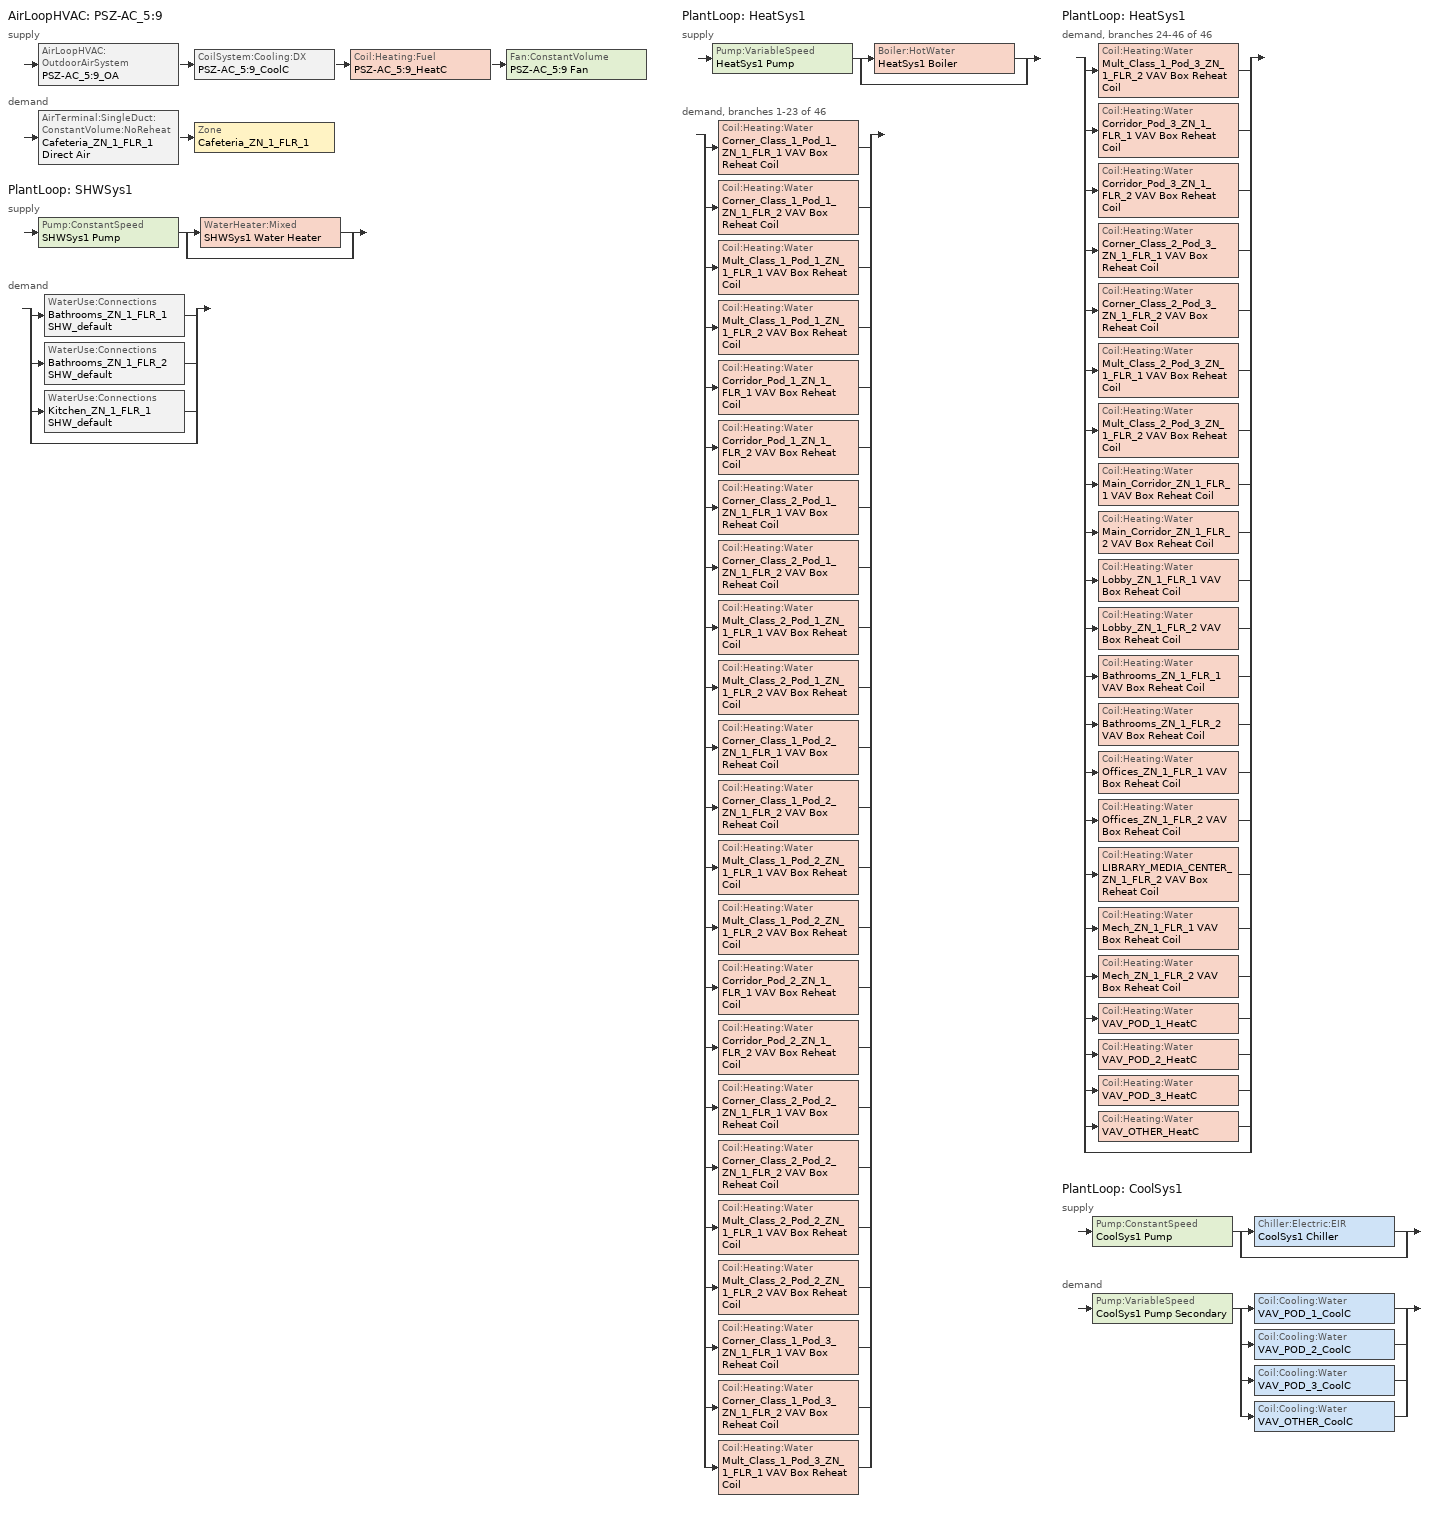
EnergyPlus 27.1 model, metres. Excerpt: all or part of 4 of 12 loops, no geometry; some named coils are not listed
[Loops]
AirLoopHVAC 'PSZ-AC_5:9'
 supply: AirLoopHVAC:OutdoorAirSystem 'PSZ-AC_5:9_OA' > CoilSystem:Cooling:DX 'PSZ-AC_5:9_CoolC' > Coil:Heating:Fuel 'PSZ-AC_5:9_HeatC' > Fan:ConstantVolume 'PSZ-AC_5:9 Fan'
 demand: AirTerminal:SingleDuct:ConstantVolume:NoReheat 'Cafeteria_ZN_1_FLR_1 Direct Air' > Zone 'Cafeteria_ZN_1_FLR_1'
PlantLoop 'SHWSys1'
 supply: Pump:ConstantSpeed 'SHWSys1 Pump' > split
  | WaterHeater:Mixed 'SHWSys1 Water Heater'
  | bypass
 demand: split
  | WaterUse:Connections 'Bathrooms_ZN_1_FLR_1 SHW_default'
  | WaterUse:Connections 'Bathrooms_ZN_1_FLR_2 SHW_default'
  | WaterUse:Connections 'Kitchen_ZN_1_FLR_1 SHW_default'
  | bypass
PlantLoop 'HeatSys1'
 supply: Pump:VariableSpeed 'HeatSys1 Pump' > split
  | Boiler:HotWater 'HeatSys1 Boiler'
  | bypass
 demand, branches 1-23 of 46: split
  | Coil:Heating:Water 'Corner_Class_1_Pod_1_ZN_1_FLR_1 VAV Box Reheat Coil'
  | Coil:Heating:Water 'Corner_Class_1_Pod_1_ZN_1_FLR_2 VAV Box Reheat Coil'
  | Coil:Heating:Water 'Mult_Class_1_Pod_1_ZN_1_FLR_1 VAV Box Reheat Coil'
  | Coil:Heating:Water 'Mult_Class_1_Pod_1_ZN_1_FLR_2 VAV Box Reheat Coil'
  | Coil:Heating:Water 'Corridor_Pod_1_ZN_1_FLR_1 VAV Box Reheat Coil'
  | Coil:Heating:Water 'Corridor_Pod_1_ZN_1_FLR_2 VAV Box Reheat Coil'
  | Coil:Heating:Water 'Corner_Class_2_Pod_1_ZN_1_FLR_1 VAV Box Reheat Coil'
  | Coil:Heating:Water 'Corner_Class_2_Pod_1_ZN_1_FLR_2 VAV Box Reheat Coil'
  | Coil:Heating:Water 'Mult_Class_2_Pod_1_ZN_1_FLR_1 VAV Box Reheat Coil'
  | Coil:Heating:Water 'Mult_Class_2_Pod_1_ZN_1_FLR_2 VAV Box Reheat Coil'
  | Coil:Heating:Water 'Corner_Class_1_Pod_2_ZN_1_FLR_1 VAV Box Reheat Coil'
  | Coil:Heating:Water 'Corner_Class_1_Pod_2_ZN_1_FLR_2 VAV Box Reheat Coil'
  | Coil:Heating:Water 'Mult_Class_1_Pod_2_ZN_1_FLR_1 VAV Box Reheat Coil'
  | Coil:Heating:Water 'Mult_Class_1_Pod_2_ZN_1_FLR_2 VAV Box Reheat Coil'
  | Coil:Heating:Water 'Corridor_Pod_2_ZN_1_FLR_1 VAV Box Reheat Coil'
  | Coil:Heating:Water 'Corridor_Pod_2_ZN_1_FLR_2 VAV Box Reheat Coil'
  | Coil:Heating:Water 'Corner_Class_2_Pod_2_ZN_1_FLR_1 VAV Box Reheat Coil'
  | Coil:Heating:Water 'Corner_Class_2_Pod_2_ZN_1_FLR_2 VAV Box Reheat Coil'
  | Coil:Heating:Water 'Mult_Class_2_Pod_2_ZN_1_FLR_1 VAV Box Reheat Coil'
  | Coil:Heating:Water 'Mult_Class_2_Pod_2_ZN_1_FLR_2 VAV Box Reheat Coil'
  | Coil:Heating:Water 'Corner_Class_1_Pod_3_ZN_1_FLR_1 VAV Box Reheat Coil'
  | Coil:Heating:Water 'Corner_Class_1_Pod_3_ZN_1_FLR_2 VAV Box Reheat Coil'
  | Coil:Heating:Water 'Mult_Class_1_Pod_3_ZN_1_FLR_1 VAV Box Reheat Coil'
PlantLoop 'HeatSys1'
 demand, branches 24-46 of 46: split
  | Coil:Heating:Water 'Mult_Class_1_Pod_3_ZN_1_FLR_2 VAV Box Reheat Coil'
  | Coil:Heating:Water 'Corridor_Pod_3_ZN_1_FLR_1 VAV Box Reheat Coil'
  | Coil:Heating:Water 'Corridor_Pod_3_ZN_1_FLR_2 VAV Box Reheat Coil'
  | Coil:Heating:Water 'Corner_Class_2_Pod_3_ZN_1_FLR_1 VAV Box Reheat Coil'
  | Coil:Heating:Water 'Corner_Class_2_Pod_3_ZN_1_FLR_2 VAV Box Reheat Coil'
  | Coil:Heating:Water 'Mult_Class_2_Pod_3_ZN_1_FLR_1 VAV Box Reheat Coil'
  | Coil:Heating:Water 'Mult_Class_2_Pod_3_ZN_1_FLR_2 VAV Box Reheat Coil'
  | Coil:Heating:Water 'Main_Corridor_ZN_1_FLR_1 VAV Box Reheat Coil'
  | Coil:Heating:Water 'Main_Corridor_ZN_1_FLR_2 VAV Box Reheat Coil'
  | Coil:Heating:Water 'Lobby_ZN_1_FLR_1 VAV Box Reheat Coil'
  | Coil:Heating:Water 'Lobby_ZN_1_FLR_2 VAV Box Reheat Coil'
  | Coil:Heating:Water 'Bathrooms_ZN_1_FLR_1 VAV Box Reheat Coil'
  | Coil:Heating:Water 'Bathrooms_ZN_1_FLR_2 VAV Box Reheat Coil'
  | Coil:Heating:Water 'Offices_ZN_1_FLR_1 VAV Box Reheat Coil'
  | Coil:Heating:Water 'Offices_ZN_1_FLR_2 VAV Box Reheat Coil'
  | Coil:Heating:Water 'LIBRARY_MEDIA_CENTER_ZN_1_FLR_2 VAV Box Reheat Coil'
  | Coil:Heating:Water 'Mech_ZN_1_FLR_1 VAV Box Reheat Coil'
  | Coil:Heating:Water 'Mech_ZN_1_FLR_2 VAV Box Reheat Coil'
  | Coil:Heating:Water 'VAV_POD_1_HeatC'
  | Coil:Heating:Water 'VAV_POD_2_HeatC'
  | Coil:Heating:Water 'VAV_POD_3_HeatC'
  | Coil:Heating:Water 'VAV_OTHER_HeatC'
  | bypass
PlantLoop 'CoolSys1'
 supply: Pump:ConstantSpeed 'CoolSys1 Pump' > split
  | Chiller:Electric:EIR 'CoolSys1 Chiller'
  | bypass
 demand: Pump:VariableSpeed 'CoolSys1 Pump Secondary' > split
  | Coil:Cooling:Water 'VAV_POD_1_CoolC'
  | Coil:Cooling:Water 'VAV_POD_2_CoolC'
  | Coil:Cooling:Water 'VAV_POD_3_CoolC'
  | Coil:Cooling:Water 'VAV_OTHER_CoolC'
[Sizing:Zone]
Cafeteria_ZN_1_FLR_1: Zone Cooling Design Supply Air Temperature Input Method=SupplyAirTemperature; Zone Cooling Design Supply Air Temperature {C}=12.8; Zone Heating Design Supply Air Temperature Input Method=SupplyAirTemperature; Zone Heating Design Supply Air Temperature {C}=40; Zone Cooling Design Supply Air Humidity Ratio {kgWater/kgDryAir}=0.007; Zone Heating Design Supply Air Humidity Ratio {kgWater/kgDryAir}=0.008; Design Specification Outdoor Air Object=SZ DSOA Cafeteria_ZN_1_FLR_1; Zone Heating Sizing Factor=0; Zone Cooling Sizing Factor=0; Cooling Design Air Flow Method=DesignDay; Cooling Design Air Flow Rate {m3/s}=0; Cooling Minimum Air Flow {m3/s}=0; Cooling Minimum Air Flow Fraction=0; Heating Design Air Flow Method=DesignDay; Heating Design Air Flow Rate {m3/s}=0; Account for Dedicated Outdoor Air System=No; Dedicated Outdoor Air System Control Strategy=NeutralSupplyAir; Dedicated Outdoor Air Low Setpoint Temperature for Design {C}=Autosize; Dedicated Outdoor Air High Setpoint Temperature for Design {C}=Autosize
[DesignSpecification:OutdoorAir]
Name | Outdoor Air Method | Outdoor Air Flow per Zone Floor Area {m3/s-m2} | Outdoor Air Flow per Person {m3/s-person}
SZ DSOA Cafeteria_ZN_1_FLR_1 | Flow/Area | 0.0047241
CM DSOA Cafeteria_ZN_1_FLR_1 | Sum | 0.000914343 | 0.0035394
[Sizing:System]
PSZ-AC_5:9: Type of Load to Size On=Sensible; Design Outdoor Air Flow Rate {m3/s}=Autosize; Central Heating Maximum System Air Flow Ratio=1; Preheat Design Temperature {C}=7; Preheat Design Humidity Ratio {kgWater/kgDryAir}=0.008; Precool Design Temperature {C}=12.8; Precool Design Humidity Ratio {kgWater/kgDryAir}=0.008; Central Cooling Design Supply Air Temperature {C}=12.8; Central Heating Design Supply Air Temperature {C}=40; Type of Zone Sum to Use=Coincident; 100% Outdoor Air in Cooling=No; 100% Outdoor Air in Heating=No; Central Cooling Design Supply Air Humidity Ratio {kgWater/kgDryAir}=0.007; Central Heating Design Supply Air Humidity Ratio {kgWater/kgDryAir}=0.008; Cooling Supply Air Flow Rate Method=DesignDay; Cooling Supply Air Flow Rate {m3/s}=0; Heating Supply Air Flow Rate Method=DesignDay; Heating Supply Air Flow Rate {m3/s}=0; System Outdoor Air Method=ZoneSum; Zone Maximum Outdoor Air Fraction=1; Cooling Design Capacity Method=CoolingDesignCapacity; Cooling Design Capacity {W}=Autosize; Heating Design Capacity Method=HeatingDesignCapacity; Heating Design Capacity {W}=Autosize; Central Cooling Capacity Control Method=OnOff
[Sizing:Plant]
Name | Loop Type | Design Loop Exit Temperature {C} | Loop Design Temperature Difference {deltaC}
SHWSys1 | Heating | 48.9 | 5
HeatSys1 | Heating | 82 | 11
CoolSys1 | Cooling | 6.67 | 8.33
[ZoneControl:Thermostat]
Cafeteria_ZN_1_FLR_1 Thermostat: Zone or ZoneList=Cafeteria_ZN_1_FLR_1; Control Type Schedule=Dual Zone Control Type Sched; Control 1=Cafeteria_ZN_1_FLR_1 DualSPSched
[ThermostatSetpoint:DualSetpoint]
Cafeteria_ZN_1_FLR_1 DualSPSched: Heating Setpoint Temperature Schedule=HTGSETP_SCH_YES_OPTIMUM; Cooling Setpoint Temperature Schedule=CLGSETP_SCH_YES_OPTIMUM
[AirTerminal:SingleDuct:ConstantVolume:NoReheat]
Cafeteria_ZN_1_FLR_1 Direct Air: Availability Schedule=ALWAYS_ON; Maximum Air Flow Rate {m3/s}=Autosize
[Zone equipment]
Cafeteria_ZN_1_FLR_1: Cafeteria_ZN_1_FLR_1 Direct Air
[Fan:ConstantVolume]
PSZ-AC_5:9 Fan: Availability Schedule=HVACOperationSchd; Fan Total Efficiency=0.58175; Pressure Rise {Pa}=622.5; Maximum Flow Rate {m3/s}=Autosize; Motor Efficiency=0.895; Motor In Airstream Fraction=1
[Coil:Cooling:DX:TwoSpeed]
PSZ-AC_5:9_CoolC DXCoil: Availability Schedule=ALWAYS_ON; High Speed Gross Rated Total Cooling Capacity {W}=49830.54; High Speed Rated Sensible Heat Ratio=0.79103; High Speed Gross Rated Cooling COP {W/W}=3.73224; High Speed Rated Air Flow Rate {m3/s}=2.94784; Total Cooling Capacity Function of Temperature Curve=PSZ-AC_5:9_CoolCLennoxStandard10Ton_TGA120S2B_CapFT; Total Cooling Capacity Function of Flow Fraction Curve=PSZ-AC_5:9_CoolCLennoxStandard10Ton_TGA120S2B_CapFF; Energy Input Ratio Function of Temperature Curve=PSZ-AC_5:9_CoolCLennoxStandard10Ton_TGA120S2B_EIRFT; Energy Input Ratio Function of Flow Fraction Curve=PSZ-AC_5:9_CoolCLennoxStandard10Ton_TGA120S2B_EIRFFF; Part Load Fraction Correlation Curve=PSZ-AC_5:9_CoolCLennoxStandard10Ton_TGA120S2B_PLR; Low Speed Gross Rated Total Cooling Capacity {W}=24915.27; Low Speed Gross Rated Sensible Heat Ratio=0.79103; Low Speed Gross Rated Cooling COP {W/W}=3.73224; Low Speed Rated Air Flow Rate {m3/s}=1.96523; Low Speed Total Cooling Capacity Function of Temperature Curve=PSZ-AC_5:9_CoolCLennoxStandard10Ton_TGA120S2B_CapFT; Low Speed Energy Input Ratio Function of Temperature Curve=PSZ-AC_5:9_CoolCLennoxStandard10Ton_TGA120S2B_EIRFT
[Coil:Heating:Water] Availability Schedule=ALWAYS_ON; U-Factor Times Area Value {W/K}=Autosize; Maximum Water Flow Rate {m3/s}=Autosize; Performance Input Method=UFactorTimesAreaAndDesignWaterFlowRate; Rated Capacity {W}=Autosize; Rated Inlet Water Temperature {C}=82.2; Rated Inlet Air Temperature {C}=12.8; Rated Outlet Water Temperature {C}=71.1; Rated Outlet Air Temperature {C}=40
Corner_Class_1_Pod_1_ZN_1_FLR_1 VAV Box Reheat Coil; Corner_Class_1_Pod_1_ZN_1_FLR_2 VAV Box Reheat Coil; Mult_Class_1_Pod_1_ZN_1_FLR_1 VAV Box Reheat Coil; Mult_Class_1_Pod_1_ZN_1_FLR_2 VAV Box Reheat Coil; Corridor_Pod_1_ZN_1_FLR_1 VAV Box Reheat Coil; Corridor_Pod_1_ZN_1_FLR_2 VAV Box Reheat Coil; Corner_Class_2_Pod_1_ZN_1_FLR_1 VAV Box Reheat Coil; Corner_Class_2_Pod_1_ZN_1_FLR_2 VAV Box Reheat Coil; Mult_Class_2_Pod_1_ZN_1_FLR_1 VAV Box Reheat Coil; Mult_Class_2_Pod_1_ZN_1_FLR_2 VAV Box Reheat Coil; Corner_Class_1_Pod_2_ZN_1_FLR_1 VAV Box Reheat Coil; Corner_Class_1_Pod_2_ZN_1_FLR_2 VAV Box Reheat Coil; Mult_Class_1_Pod_2_ZN_1_FLR_1 VAV Box Reheat Coil; Mult_Class_1_Pod_2_ZN_1_FLR_2 VAV Box Reheat Coil; Corridor_Pod_2_ZN_1_FLR_1 VAV Box Reheat Coil; Corridor_Pod_2_ZN_1_FLR_2 VAV Box Reheat Coil; Corner_Class_2_Pod_2_ZN_1_FLR_1 VAV Box Reheat Coil; Corner_Class_2_Pod_2_ZN_1_FLR_2 VAV Box Reheat Coil; Mult_Class_2_Pod_2_ZN_1_FLR_1 VAV Box Reheat Coil; Mult_Class_2_Pod_2_ZN_1_FLR_2 VAV Box Reheat Coil; Corner_Class_1_Pod_3_ZN_1_FLR_1 VAV Box Reheat Coil; Corner_Class_1_Pod_3_ZN_1_FLR_2 VAV Box Reheat Coil; Mult_Class_1_Pod_3_ZN_1_FLR_1 VAV Box Reheat Coil; Mult_Class_1_Pod_3_ZN_1_FLR_2 VAV Box Reheat Coil; Corridor_Pod_3_ZN_1_FLR_1 VAV Box Reheat Coil; Corridor_Pod_3_ZN_1_FLR_2 VAV Box Reheat Coil; Corner_Class_2_Pod_3_ZN_1_FLR_1 VAV Box Reheat Coil; Corner_Class_2_Pod_3_ZN_1_FLR_2 VAV Box Reheat Coil; Mult_Class_2_Pod_3_ZN_1_FLR_1 VAV Box Reheat Coil; Mult_Class_2_Pod_3_ZN_1_FLR_2 VAV Box Reheat Coil; Main_Corridor_ZN_1_FLR_1 VAV Box Reheat Coil; Main_Corridor_ZN_1_FLR_2 VAV Box Reheat Coil; Lobby_ZN_1_FLR_1 VAV Box Reheat Coil; Lobby_ZN_1_FLR_2 VAV Box Reheat Coil; Bathrooms_ZN_1_FLR_1 VAV Box Reheat Coil; Bathrooms_ZN_1_FLR_2 VAV Box Reheat Coil; Offices_ZN_1_FLR_1 VAV Box Reheat Coil; Offices_ZN_1_FLR_2 VAV Box Reheat Coil; LIBRARY_MEDIA_CENTER_ZN_1_FLR_2 VAV Box Reheat Coil; Mech_ZN_1_FLR_1 VAV Box Reheat Coil; Mech_ZN_1_FLR_2 VAV Box Reheat Coil
[Coil:Heating:Fuel]
PSZ-AC_5:9_HeatC: Availability Schedule=ALWAYS_ON; Fuel Type=NaturalGas; Burner Efficiency=0.8; Nominal Capacity {W}=Autosize
[CoilSystem:Cooling:DX]
PSZ-AC_5:9_CoolC: Availability Schedule=ALWAYS_ON; Cooling Coil=PSZ-AC_5:9_CoolC DXCoil
[Controller:OutdoorAir]
PSZ-AC_5:9_OA_Controller: Minimum Outdoor Air Flow Rate {m3/s}=0; Maximum Outdoor Air Flow Rate {m3/s}=Autosize; Economizer Control Type=DifferentialDryBulb; Economizer Control Action Type=ModulateFlow; Lockout Type=NoLockout; Minimum Limit Type=FixedMinimum; Minimum Outdoor Air Schedule=MinOA_MotorizedDamper_Sched; Maximum Fraction of Outdoor Air Schedule=PSZ5_9_Timestep_Econ_Eff_SCH; Mechanical Ventilation Controller=Cafeteria Vent Control
[Controller:MechanicalVentilation]
Cafeteria Vent Control: Availability Schedule=MinOA_MotorizedDamper_Sched; Demand Controlled Ventilation=Yes; System Outdoor Air Method=ZoneSum; Zone or ZoneList 1=Cafeteria_ZN_1_FLR_1; Design Specification Outdoor Air Object Name 1=CM DSOA Cafeteria_ZN_1_FLR_1; Design Specification Zone Air Distribution Object Name 1=CM DSZAD Cafeteria_ZN_1_FLR_1
[DesignSpecification:ZoneAirDistribution]
CM DSZAD Cafeteria_ZN_1_FLR_1: Zone Air Distribution Effectiveness in Cooling Mode=1; Zone Air Distribution Effectiveness in Heating Mode=1
[AirLoopHVAC]
PSZ-AC_5:9: Design Supply Air Flow Rate {m3/s}=Autosize
[Pump:ConstantSpeed] Design Flow Rate {m3/s}=Autosize; Design Power Consumption {W}=Autosize; Fraction of Motor Inefficiencies to Fluid Stream=0; Pump Control Type=Intermittent
Name | Design Pump Head {Pa} | Motor Efficiency
SHWSys1 Pump | 34026 | 0.3
CoolSys1 Pump | 44761.3 | 0.9
[Pump:VariableSpeed] Design Maximum Flow Rate {m3/s}=Autosize; Design Power Consumption {W}=Autosize; Motor Efficiency=0.9; Fraction of Motor Inefficiencies to Fluid Stream=0; Coefficient 1 of the Part Load Performance Curve=0; Coefficient 2 of the Part Load Performance Curve=0.0205; Coefficient 3 of the Part Load Performance Curve=0.4101; Coefficient 4 of the Part Load Performance Curve=0.5753; Design Minimum Flow Rate {m3/s}=0; Pump Control Type=Intermittent
Name | Design Pump Head {Pa}
HeatSys1 Pump | 179352
CoolSys1 Pump Secondary | 134284
[Boiler:HotWater]
HeatSys1 Boiler: Fuel Type=NaturalGas; Nominal Capacity {W}=1.01234e+06; Nominal Thermal Efficiency=0.8125; Efficiency Curve Temperature Evaluation Variable=LeavingBoiler; Normalized Boiler Efficiency Curve=HeatSys1 Boiler Efficiency Curve; Design Water Flow Rate {m3/s}=Autosize; Minimum Part Load Ratio=0; Maximum Part Load Ratio=1.2; Optimum Part Load Ratio=1; Water Outlet Upper Temperature Limit {C}=95; Boiler Flow Mode=LeavingSetpointModulated; On Cycle Parasitic Electric Load {W}=0; Sizing Factor=1
[SetpointManager:Scheduled] Control Variable=Temperature
Name | Schedule | Setpoint Node or NodeList
HeatSys1 Boiler Setpoint Manager | HW-Loop-Temp-Schedule | HeatSys1 Supply Equipment Outlet Node
CoolSys1 Loop Plant Demand Inlet Setpoint Manager | CW-Loop-Temp-Schedule | CoolSys1 Demand Inlet Node
SHWSys1 Loop Setpoint Manager | SHWSys1-Loop-Temp-Schedule | SHWSys1 Supply Outlet Node
HeatSys1 Loop Setpoint Manager | HW-Loop-Temp-Schedule | HeatSys1 Supply Outlet Node
CoolSys1 Loop Setpoint Manager | CW-Loop-Temp-Schedule | CoolSys1 Supply Outlet Node
[Chiller:Electric:EIR]
CoolSys1 Chiller: Reference Capacity {W}=725913; Reference COP {W/W}=2.96; Reference Leaving Chilled Water Temperature {C}=6.67; Reference Entering Condenser Fluid Temperature {C}=35; Reference Chilled Water Flow Rate {m3/s}=Autosize; Reference Condenser Fluid Flow Rate {m3/s}=Autosize; Cooling Capacity Function of Temperature Curve=AC_2010_PA_CAPFT; Electric Input to Cooling Output Ratio Function of Temperature Curve=AC_2010_PA_EIRFT; Electric Input to Cooling Output Ratio Function of Part Load Ratio Curve=AC_GT150_2010_PA_EIRFPLR; Minimum Part Load Ratio=0.15; Maximum Part Load Ratio=1; Optimum Part Load Ratio=1; Minimum Unloading Ratio=0.25; Condenser Type=AirCooled; Leaving Chilled Water Lower Temperature Limit {C}=2; Chiller Flow Mode=ConstantFlow; Design Heat Recovery Water Flow Rate {m3/s}=0
[WaterHeater:Mixed]
SHWSys1 Water Heater: Tank Volume {m3}=2.271247; Setpoint Temperature Schedule=SHWSys1 Water Heater Setpoint Temperature Schedule Name; Deadband Temperature Difference {deltaC}=2; Maximum Temperature Limit {C}=82.2222; Heater Control Type=Cycle; Heater Maximum Capacity {W}=175842.6; Heater Fuel Type=NaturalGas; Heater Thermal Efficiency=0.802765; Off Cycle Parasitic Fuel Consumption Rate {W}=1205.08; Off Cycle Parasitic Fuel Type=NaturalGas; Off Cycle Parasitic Heat Fraction to Tank=0.8; On Cycle Parasitic Fuel Consumption Rate {W}=1205.08; On Cycle Parasitic Fuel Type=NaturalGas; Ambient Temperature Indicator=Zone; Ambient Temperature Zone=MECH_ZN_1_FLR_1; Off Cycle Loss Coefficient to Ambient Temperature {W/K}=15.601; On Cycle Loss Coefficient to Ambient Temperature {W/K}=15.601; Use Side Effectiveness=1; Source Side Effectiveness=1; Use Side Design Flow Rate {m3/s}=Autosize; Source Side Design Flow Rate {m3/s}=Autosize; Indirect Water Heating Recovery Time {hr}=1.5
[PlantLoop] Fluid Type=Water; Maximum Loop Flow Rate {m3/s}=Autosize; Minimum Loop Flow Rate {m3/s}=0; Plant Loop Volume {m3}=Autocalculate
Name | Plant Equipment Operation Scheme | Maximum Loop Temperature {C} | Minimum Loop Temperature {C} | Load Distribution Scheme | Common Pipe Simulation
SHWSys1 | SHWSys1 Loop Operation Scheme List | 60 | 10 | Optimal
HeatSys1 | HeatSys1 Loop Operation Scheme List | 100 | 10 | Optimal
CoolSys1 | CoolSys1 Loop Operation Scheme List | 98 | 1 | SequentialLoad | TwoWayCommonPipe
[PlantEquipmentList]
SHWSys1 Equipment List: SHWSys1 Water Heater
HeatSys1 Equipment List: HeatSys1 Boiler
CoolSys1 Equipment List: CoolSys1 Chiller
[PlantEquipmentOperation:CoolingLoad]
CoolSys1 Operation Scheme: Load Range 1 Lower Limit {W}=0; Load Range 1 Upper Limit {W}=1e+14; Range 1 Equipment List=CoolSys1 Equipment List
[PlantEquipmentOperation:HeatingLoad] Load Range 1 Lower Limit {W}=0; Load Range 1 Upper Limit {W}=1e+15
Name | Range 1 Equipment List
SHWSys1 Operation Scheme | SHWSys1 Equipment List
HeatSys1 Operation Scheme | HeatSys1 Equipment List
[PlantEquipmentOperationSchemes] Control Scheme 1 Schedule=PlantOnSched
Name | Control Scheme 1
SHWSys1 Loop Operation Scheme List | SHWSys1 Operation Scheme
HeatSys1 Loop Operation Scheme List | HeatSys1 Operation Scheme
CoolSys1 Loop Operation Scheme List | CoolSys1 Operation Scheme
[SetpointManager:SingleZone:Reheat]
SupAirTemp MngrCafeteria_ZN_1_FLR_1: Control Variable=Temperature; Minimum Supply Air Temperature {C}=10; Maximum Supply Air Temperature {C}=50; Control Zone=Cafeteria_ZN_1_FLR_1; Setpoint Node or NodeList=PSZ-AC_5:9 Supply Equipment Outlet Node
[SetpointManager:MixedAir] Control Variable=Temperature
Name | Setpoint Node or NodeList
PSZ-AC_5:9_CoolC SAT Manager | PSZ-AC_5:9_CoolC-PSZ-AC_5:9_HeatCNode
PSZ-AC_5:9_HeatC MixedAir Manager | PSZ-AC_5:9_HeatC-PSZ-AC_5:9 FanNode
PSZ-AC_5:9_OAMixed Air Temp Manager | PSZ-AC_5:9_OA-PSZ-AC_5:9_CoolCNode
[WaterUse:Equipment] Flow Rate Fraction Schedule=BLDG_SWH_SCH
Name | Peak Flow Rate {m3/s} | Hot Water Supply Temperature Schedule | Zone | Sensible Fraction Schedule | Latent Fraction Schedule
Bathrooms_ZN_1_FLR_1 SHW_default | 7.39764e-05 | Bathrooms_ZN_1_FLR_1 SHW_default Hot Supply Temp Sched | Bathrooms_ZN_1_FLR_1 | Bathrooms_ZN_1_FLR_1 SHW_default Sensible fract sched | Bathrooms_ZN_1_FLR_1 SHW_default Latent fract sched
Bathrooms_ZN_1_FLR_2 SHW_default | 7.39764e-05 | Bathrooms_ZN_1_FLR_2 SHW_default Hot Supply Temp Sched | Bathrooms_ZN_1_FLR_2 | Bathrooms_ZN_1_FLR_2 SHW_default Sensible fract sched | Bathrooms_ZN_1_FLR_2 SHW_default Latent fract sched
Kitchen_ZN_1_FLR_1 SHW_default | 0.000333647 | Kitchen_ZN_1_FLR_1 SHW_default Hot Supply Temp Sched | Kitchen_ZN_1_FLR_1 | Kitchen_ZN_1_FLR_1 SHW_default Sensible fract sched | Kitchen_ZN_1_FLR_1 SHW_default Latent fract sched
[WaterUse:Connections]
Name | Water Use Equipment 1
Bathrooms_ZN_1_FLR_1 SHW_default | Bathrooms_ZN_1_FLR_1 SHW_default
Bathrooms_ZN_1_FLR_2 SHW_default | Bathrooms_ZN_1_FLR_2 SHW_default
Kitchen_ZN_1_FLR_1 SHW_default | Kitchen_ZN_1_FLR_1 SHW_default
[EnergyManagementSystem:Sensor]
Name | Output:Variable or Output:Meter Index Key | Output:Variable or Output:Meter
CAFETERIA_ZN_1_FLR_1_Temp | CAFETERIA_ZN_1_FLR_1 Air Node | System Node Temperature
PSZ5_9_OAFlowMass | PSZ-AC_5:9_OAInlet Node | System Node Mass Flow Rate
PSZ5_9_HeatingRTF | PSZ-AC_5:9_HeatC | Heating Coil Runtime Fraction
PSZ5_9_RTF | PSZ-AC_5:9_CoolC DXCoil | Cooling Coil Runtime Fraction
PSZ5_9_SpeedRatio | PSZ-AC_5:9_CoolC | Coil System Compressor Speed Ratio
PSZ5_9_Econo_Status | PSZ-AC_5:9 | Air System Outdoor Air Economizer Status
BoilerPLR | HeatSys1 Boiler | Boiler Part Load Ratio
Cafeteria_ZN_1_FLR_1_LSr | Cafeteria_ZN_1_FLR_1 | Zone Lights Electricity Rate
Cafeteria_ZN_1_FLR_1_OSr | Cafeteria_ZN_1_FLR_1 | People Occupant Count
[EnergyManagementSystem:Program]
PSZ5_9_Fan_Control: IF PSZ5_9_Number_of_Stages == 1; Return; ENDIF; IF PSZ5_9_HeatingRTF > 0; SET PSZ5_9_Heating = PSZ5_9_HeatingRTF; SET PSZ5_9_Ven = 1 - PSZ5_9_HeatingRTF; SET PSZ5_9_Eco = 0; SET PSZ5_9_Stage1 = 0; SET PSZ5_9_Stage2 = 0; ELSE; SET PSZ5_9_Heating = 0; SET PSZ5_9_EcoSpeed = PSZ5_9_VenSpeed; IF PSZ5_9_SpeedRatio == 0; IF PSZ5_9_RTF > 0; SET PSZ5_9_Stage1 = PSZ5_9_RTF; SET PSZ5_9_Stage2 = 0; SET PSZ5_9_Ven = 1-PSZ5_9_RTF; SET PSZ5_9_Eco = 0; IF PSZ5_9_OAFlowMass > (PSZ5_9_OADesignMass * PSZ5_9_OASch); SET PSZ5_9_Stage1Speed = 1.0; ENDIF; ELSE; SET PSZ5_9_Stage1 = 0; SET PSZ5_9_Stage2 = 0; IF PSZ5_9_OAFlowMass > (PSZ5_9_OADesignMass * PSZ5_9_OASch); SET PSZ5_9_Eco = 1.0; SET PSZ5_9_Ven = 0; SET PSZ5_9_Exp_DAT = PSZ5_9_DAT_Rqd - (1-PSZ5_9_VenSpeed) * CAFETERIA_ZN_1_FLR_1_Temp; SET PSZ5_9_Exp_DAT = PSZ5_9_Exp_DAT/PSZ5_9_VenSpeed; IF OAT_F > PSZ5_9_Exp_DAT; SET PSZ5_9_EcoSpeed = PSZ5_9_Stage2Speed; ENDIF; ELSE; SET PSZ5_9_Eco = 0; SET PSZ5_9_Ven = 1.0; ENDIF; ENDIF; ELSE; SET PSZ5_9_Stage1 = 1- PSZ5_9_SpeedRatio; SET PSZ5_9_Stage2 = PSZ5_9_SpeedRatio; SET PSZ5_9_Ven = 0; SET PSZ5_9_Eco = 0; IF PSZ5_9_OAFlowMass > (PSZ5_9_OADesignMass * PSZ5_9_OASch); SET PSZ5_9_Stage1Speed = 1.0; ENDIF; ENDIF; ENDIF; SET PSZ5_9_FPR = PSZ5_9_Ven * (PSZ5_9_VenSpeed ^ PSZ5_9_FanPwrExponent); SET PSZ5_9_FPR = PSZ5_9_FPR + PSZ5_9_Eco * (PSZ5_9_EcoSpeed ^ PSZ5_9_FanPwrExponent); SET PSZ5_9_FPR_1 = PSZ5_9_Stage1 * (PSZ5_9_Stage1Speed ^ PSZ5_9_FanPwrExponent); SET PSZ5_9_FPR = PSZ5_9_FPR + PSZ5_9_FPR_1; SET PSZ5_9_FPR_2 = PSZ5_9_Stage2 * (PSZ5_9_Stage2Speed ^ PSZ5_9_FanPwrExponent); SET PSZ5_9_FPR = PSZ5_9_FPR + PSZ5_9_FPR_2; SET PSZ5_9_FPR_3 = PSZ5_9_Heating * (PSZ5_9_HeatSpeed ^ PSZ5_9_FanPwrExponent); SET PSZ5_9_FanPwrRatio = PSZ5_9_FPR +  PSZ5_9_FPR_3; SET PSZ5_9_Fan_Pressure = PSZ5_9_Fan_DesignPressure * PSZ5_9_FanPwrRatio
SET_cCL1_Pod_1_ZN_1_FLR_1_Light_EMS_Program: SET cCL1_Pod_1_ZN_1_FLR_1_LSr_IP=0.093*cCL1_Pod_1_ZN_1_FLR_1_LSr/cCL1_Pod_1_ZN_1_FLR_1_Area; IF (cCL1_Pod_1_ZN_1_FLR_1_OSr <= 0) && (cCL1_Pod_1_ZN_1_FLR_1_LSr_IP >= 0.02); SET cCL1_Pod_1_ZN_1_FLR_1_LAr = 0.02*cCL1_Pod_1_ZN_1_FLR_1_Area/0.09290304; ELSE; SET cCL1_Pod_1_ZN_1_FLR_1_LAr = NULL; ENDIF
SET_mCl1_Pod_1_ZN_1_FLR_1_Light_EMS_Program: SET mCl1_Pod_1_ZN_1_FLR_1_LSr_IP=0.093*mCl1_Pod_1_ZN_1_FLR_1_LSr/mCl1_Pod_1_ZN_1_FLR_1_Area; IF (mCl1_Pod_1_ZN_1_FLR_1_OSr <= 0) && (mCl1_Pod_1_ZN_1_FLR_1_LSr_IP >= 0.02); SET mCl1_Pod_1_ZN_1_FLR_1_LAr = 0.02*mCl1_Pod_1_ZN_1_FLR_1_Area/0.09290304; ELSE; SET mCl1_Pod_1_ZN_1_FLR_1_LAr = NULL; ENDIF
SET_cPOD1_ZN_1_FLR_1_Light_EMS_Program: SET cPOD1_ZN_1_FLR_1_LSr_IP=0.093*cPOD1_ZN_1_FLR_1_LSr/cPOD1_ZN_1_FLR_1_Area; IF (cPOD1_ZN_1_FLR_1_OSr <= 0) && (cPOD1_ZN_1_FLR_1_LSr_IP >= 0.02); SET cPOD1_ZN_1_FLR_1_LAr = 0.02*cPOD1_ZN_1_FLR_1_Area/0.09290304; ELSE; SET cPOD1_ZN_1_FLR_1_LAr = NULL; ENDIF
SET_cCL2_Pod_1_ZN_1_FLR_1_Light_EMS_Program: SET cCL2_Pod_1_ZN_1_FLR_1_LSr_IP=0.093*cCL2_Pod_1_ZN_1_FLR_1_LSr/cCL2_Pod_1_ZN_1_FLR_1_Area; IF (cCL2_Pod_1_ZN_1_FLR_1_OSr <= 0) && (cCL2_Pod_1_ZN_1_FLR_1_LSr_IP >= 0.02); SET cCL2_Pod_1_ZN_1_FLR_1_LAr = 0.02*cCL2_Pod_1_ZN_1_FLR_1_Area/0.09290304; ELSE; SET cCL2_Pod_1_ZN_1_FLR_1_LAr = NULL; ENDIF
SET_mCl2_Pod_1_ZN_1_FLR_1_Light_EMS_Program: SET mCl2_Pod_1_ZN_1_FLR_1_LSr_IP=0.093*mCl2_Pod_1_ZN_1_FLR_1_LSr/mCl2_Pod_1_ZN_1_FLR_1_Area; IF (mCl2_Pod_1_ZN_1_FLR_1_OSr <= 0) && (mCl2_Pod_1_ZN_1_FLR_1_LSr_IP >= 0.02); SET mCl2_Pod_1_ZN_1_FLR_1_LAr = 0.02*mCl2_Pod_1_ZN_1_FLR_1_Area/0.09290304; ELSE; SET mCl2_Pod_1_ZN_1_FLR_1_LAr = NULL; ENDIF
SET_cCL1_Pod_2_ZN_1_FLR_1_Light_EMS_Program: SET cCL1_Pod_2_ZN_1_FLR_1_LSr_IP=0.093*cCL1_Pod_2_ZN_1_FLR_1_LSr/cCL1_Pod_2_ZN_1_FLR_1_Area; IF (cCL1_Pod_2_ZN_1_FLR_1_OSr <= 0) && (cCL1_Pod_2_ZN_1_FLR_1_LSr_IP >= 0.02); SET cCL1_Pod_2_ZN_1_FLR_1_LAr = 0.02*cCL1_Pod_2_ZN_1_FLR_1_Area/0.09290304; ELSE; SET cCL1_Pod_2_ZN_1_FLR_1_LAr = NULL; ENDIF
SET_mCl1_Pod_2_ZN_1_FLR_1_Light_EMS_Program: SET mCl1_Pod_2_ZN_1_FLR_1_LSr_IP=0.093*mCl1_Pod_2_ZN_1_FLR_1_LSr/mCl1_Pod_2_ZN_1_FLR_1_Area; IF (mCl1_Pod_2_ZN_1_FLR_1_OSr <= 0) && (mCl1_Pod_2_ZN_1_FLR_1_LSr_IP >= 0.02); SET mCl1_Pod_2_ZN_1_FLR_1_LAr = 0.02*mCl1_Pod_2_ZN_1_FLR_1_Area/0.09290304; ELSE; SET mCl1_Pod_2_ZN_1_FLR_1_LAr = NULL; ENDIF
SET_cPOD2_ZN_1_FLR_1_Light_EMS_Program: SET cPOD2_ZN_1_FLR_1_LSr_IP=0.093*cPOD2_ZN_1_FLR_1_LSr/cPOD2_ZN_1_FLR_1_Area; IF (cPOD2_ZN_1_FLR_1_OSr <= 0) && (cPOD2_ZN_1_FLR_1_LSr_IP >= 0.02); SET cPOD2_ZN_1_FLR_1_LAr = 0.02*cPOD2_ZN_1_FLR_1_Area/0.09290304; ELSE; SET cPOD2_ZN_1_FLR_1_LAr = NULL; ENDIF
SET_cCL2_Pod_2_ZN_1_FLR_1_Light_EMS_Program: SET cCL2_Pod_2_ZN_1_FLR_1_LSr_IP=0.093*cCL2_Pod_2_ZN_1_FLR_1_LSr/cCL2_Pod_2_ZN_1_FLR_1_Area; IF (cCL2_Pod_2_ZN_1_FLR_1_OSr <= 0) && (cCL2_Pod_2_ZN_1_FLR_1_LSr_IP >= 0.02); SET cCL2_Pod_2_ZN_1_FLR_1_LAr = 0.02*cCL2_Pod_2_ZN_1_FLR_1_Area/0.09290304; ELSE; SET cCL2_Pod_2_ZN_1_FLR_1_LAr = NULL; ENDIF
SET_mCl2_Pod_2_ZN_1_FLR_1_Light_EMS_Program: SET mCl2_Pod_2_ZN_1_FLR_1_LSr_IP=0.093*mCl2_Pod_2_ZN_1_FLR_1_LSr/mCl2_Pod_2_ZN_1_FLR_1_Area; IF (mCl2_Pod_2_ZN_1_FLR_1_OSr <= 0) && (mCl2_Pod_2_ZN_1_FLR_1_LSr_IP >= 0.02); SET mCl2_Pod_2_ZN_1_FLR_1_LAr = 0.02*mCl2_Pod_2_ZN_1_FLR_1_Area/0.09290304; ELSE; SET mCl2_Pod_2_ZN_1_FLR_1_LAr = NULL; ENDIF
SET_cCL1_Pod_3_ZN_1_FLR_1_Light_EMS_Program: SET cCL1_Pod_3_ZN_1_FLR_1_LSr_IP=0.093*cCL1_Pod_3_ZN_1_FLR_1_LSr/cCL1_Pod_3_ZN_1_FLR_1_Area; IF (cCL1_Pod_3_ZN_1_FLR_1_OSr <= 0) && (cCL1_Pod_3_ZN_1_FLR_1_LSr_IP >= 0.02); SET cCL1_Pod_3_ZN_1_FLR_1_LAr = 0.02*cCL1_Pod_3_ZN_1_FLR_1_Area/0.09290304; ELSE; SET cCL1_Pod_3_ZN_1_FLR_1_LAr = NULL; ENDIF
SET_mCl1_Pod_3_ZN_1_FLR_1_Light_EMS_Program: SET mCl1_Pod_3_ZN_1_FLR_1_LSr_IP=0.093*mCl1_Pod_3_ZN_1_FLR_1_LSr/mCl1_Pod_3_ZN_1_FLR_1_Area; IF (mCl1_Pod_3_ZN_1_FLR_1_OSr <= 0) && (mCl1_Pod_3_ZN_1_FLR_1_LSr_IP >= 0.02); SET mCl1_Pod_3_ZN_1_FLR_1_LAr = 0.02*mCl1_Pod_3_ZN_1_FLR_1_Area/0.09290304; ELSE; SET mCl1_Pod_3_ZN_1_FLR_1_LAr = NULL; ENDIF
SET_cPOD3_ZN_1_FLR_1_Light_EMS_Program: SET cPOD3_ZN_1_FLR_1_LSr_IP=0.093*cPOD3_ZN_1_FLR_1_LSr/cPOD3_ZN_1_FLR_1_Area; IF (cPOD3_ZN_1_FLR_1_OSr <= 0) && (cPOD3_ZN_1_FLR_1_LSr_IP >= 0.02); SET cPOD3_ZN_1_FLR_1_LAr = 0.02*cPOD3_ZN_1_FLR_1_Area/0.09290304; ELSE; SET cPOD3_ZN_1_FLR_1_LAr = NULL; ENDIF
SET_cCL2_Pod_3_ZN_1_FLR_1_Light_EMS_Program: SET cCL2_Pod_3_ZN_1_FLR_1_LSr_IP=0.093*cCL2_Pod_3_ZN_1_FLR_1_LSr/cCL2_Pod_3_ZN_1_FLR_1_Area; IF (cCL2_Pod_3_ZN_1_FLR_1_OSr <= 0) && (cCL2_Pod_3_ZN_1_FLR_1_LSr_IP >= 0.02); SET cCL2_Pod_3_ZN_1_FLR_1_LAr = 0.02*cCL2_Pod_3_ZN_1_FLR_1_Area/0.09290304; ELSE; SET cCL2_Pod_3_ZN_1_FLR_1_LAr = NULL; ENDIF
SET_mCl2_Pod_3_ZN_1_FLR_1_Light_EMS_Program: SET mCl2_Pod_3_ZN_1_FLR_1_LSr_IP=0.093*mCl2_Pod_3_ZN_1_FLR_1_LSr/mCl2_Pod_3_ZN_1_FLR_1_Area; IF (mCl2_Pod_3_ZN_1_FLR_1_OSr <= 0) && (mCl2_Pod_3_ZN_1_FLR_1_LSr_IP >= 0.02); SET mCl2_Pod_3_ZN_1_FLR_1_LAr = 0.02*mCl2_Pod_3_ZN_1_FLR_1_Area/0.09290304; ELSE; SET mCl2_Pod_3_ZN_1_FLR_1_LAr = NULL; ENDIF
SET_AUX_GYM_ZN_1_FLR_1_Light_EMS_Program: SET AUX_GYM_ZN_1_FLR_1_LSr_IP=0.093*AUX_GYM_ZN_1_FLR_1_LSr/AUX_GYM_ZN_1_FLR_1_Area; IF (AUX_GYM_ZN_1_FLR_1_OSr <= 0) && (AUX_GYM_ZN_1_FLR_1_LSr_IP >= 0.02); SET AUX_GYM_ZN_1_FLR_1_LAr = 0.02*AUX_GYM_ZN_1_FLR_1_Area/0.09290304; ELSE; SET AUX_GYM_ZN_1_FLR_1_LAr = NULL; ENDIF
SET_AUDITORIUM_ZN_1_FLR_1_Light_EMS_Program: SET AUDITORIUM_ZN_1_FLR_1_LSr_IP=0.093*AUDITORIUM_ZN_1_FLR_1_LSr/AUDITORIUM_ZN_1_FLR_1_Area; IF (AUDITORIUM_ZN_1_FLR_1_OSr <= 0) && (AUDITORIUM_ZN_1_FLR_1_LSr_IP >= 0.02); SET AUDITORIUM_ZN_1_FLR_1_LAr = 0.02*AUDITORIUM_ZN_1_FLR_1_Area/0.09290304; ELSE; SET AUDITORIUM_ZN_1_FLR_1_LAr = NULL; ENDIF
SET_Main_Corridor_ZN_1_FLR_1_Light_EMS_Program: SET Main_Corridor_ZN_1_FLR_1_LSr_IP=0.093*Main_Corridor_ZN_1_FLR_1_LSr/Main_Corridor_ZN_1_FLR_1_Area; IF (Main_Corridor_ZN_1_FLR_1_OSr <= 0) && (Main_Corridor_ZN_1_FLR_1_LSr_IP >= 0.02); SET Main_Corridor_ZN_1_FLR_1_LAr = 0.02*Main_Corridor_ZN_1_FLR_1_Area/0.09290304; ELSE; SET Main_Corridor_ZN_1_FLR_1_LAr = NULL; ENDIF
SET_Lobby_ZN_1_FLR_1_Light_EMS_Program: SET Lobby_ZN_1_FLR_1_LSr_IP=0.093*Lobby_ZN_1_FLR_1_LSr/Lobby_ZN_1_FLR_1_Area; IF (Lobby_ZN_1_FLR_1_OSr <= 0) && (Lobby_ZN_1_FLR_1_LSr_IP >= 0.02); SET Lobby_ZN_1_FLR_1_LAr = 0.02*Lobby_ZN_1_FLR_1_Area/0.09290304; ELSE; SET Lobby_ZN_1_FLR_1_LAr = NULL; ENDIF
SET_Mech_ZN_1_FLR_1_Light_EMS_Program: SET Mech_ZN_1_FLR_1_LSr_IP=0.093*Mech_ZN_1_FLR_1_LSr/Mech_ZN_1_FLR_1_Area; IF (Mech_ZN_1_FLR_1_OSr <= 0) && (Mech_ZN_1_FLR_1_LSr_IP >= 0.02); SET Mech_ZN_1_FLR_1_LAr = 0.02*Mech_ZN_1_FLR_1_Area/0.09290304; ELSE; SET Mech_ZN_1_FLR_1_LAr = NULL; ENDIF
SET_BATHROOMS_ZN_1_FLR_1_Light_EMS_Program: SET BATHROOMS_ZN_1_FLR_1_LSr_IP=0.093*BATHROOMS_ZN_1_FLR_1_LSr/BATHROOMS_ZN_1_FLR_1_Area; IF (BATHROOMS_ZN_1_FLR_1_OSr <= 0) && (BATHROOMS_ZN_1_FLR_1_LSr_IP >= 0.02); SET BATHROOMS_ZN_1_FLR_1_LAr = 0.02*BATHROOMS_ZN_1_FLR_1_Area/0.09290304; ELSE; SET BATHROOMS_ZN_1_FLR_1_LAr = NULL; ENDIF
SET_Offices_ZN_1_FLR_1_Light_EMS_Program: SET Offices_ZN_1_FLR_1_LSr_IP=0.093*Offices_ZN_1_FLR_1_LSr/Offices_ZN_1_FLR_1_Area; IF (Offices_ZN_1_FLR_1_OSr <= 0) && (Offices_ZN_1_FLR_1_LSr_IP >= 0.02); SET Offices_ZN_1_FLR_1_LAr = 0.02*Offices_ZN_1_FLR_1_Area/0.09290304; ELSE; SET Offices_ZN_1_FLR_1_LAr = NULL; ENDIF
SET_Gym_ZN_1_FLR_1_Light_EMS_Program: SET Gym_ZN_1_FLR_1_LSr_IP=0.093*Gym_ZN_1_FLR_1_LSr/Gym_ZN_1_FLR_1_Area; IF (Gym_ZN_1_FLR_1_OSr <= 0) && (Gym_ZN_1_FLR_1_LSr_IP >= 0.02); SET Gym_ZN_1_FLR_1_LAr = 0.02*Gym_ZN_1_FLR_1_Area/0.09290304; ELSE; SET Gym_ZN_1_FLR_1_LAr = NULL; ENDIF
SET_Kitchen_ZN_1_FLR_1_Light_EMS_Program: SET Kitchen_ZN_1_FLR_1_LSr_IP=0.093*Kitchen_ZN_1_FLR_1_LSr/Kitchen_ZN_1_FLR_1_Area; IF (Kitchen_ZN_1_FLR_1_OSr <= 0) && (Kitchen_ZN_1_FLR_1_LSr_IP >= 0.02); SET Kitchen_ZN_1_FLR_1_LAr = 0.02*Kitchen_ZN_1_FLR_1_Area/0.09290304; ELSE; SET Kitchen_ZN_1_FLR_1_LAr = NULL; ENDIF
SET_Cafeteria_ZN_1_FLR_1_Light_EMS_Program: SET Cafeteria_ZN_1_FLR_1_LSr_IP=0.093*Cafeteria_ZN_1_FLR_1_LSr/Cafeteria_ZN_1_FLR_1_Area; IF (Cafeteria_ZN_1_FLR_1_OSr <= 0) && (Cafeteria_ZN_1_FLR_1_LSr_IP >= 0.02); SET Cafeteria_ZN_1_FLR_1_LAr = 0.02*Cafeteria_ZN_1_FLR_1_Area/0.09290304; ELSE; SET Cafeteria_ZN_1_FLR_1_LAr = NULL; ENDIF
SET_cCL1_Pod_1_ZN_1_FLR_2_Light_EMS_Program: SET cCL1_Pod_1_ZN_1_FLR_2_LSr_IP=0.093*cCL1_Pod_1_ZN_1_FLR_2_LSr/cCL1_Pod_1_ZN_1_FLR_2_Area; IF (cCL1_Pod_1_ZN_1_FLR_2_OSr <= 0) && (cCL1_Pod_1_ZN_1_FLR_2_LSr_IP >= 0.02); SET cCL1_Pod_1_ZN_1_FLR_2_LAr = 0.02*cCL1_Pod_1_ZN_1_FLR_2_Area/0.09290304; ELSE; SET cCL1_Pod_1_ZN_1_FLR_2_LAr = NULL; ENDIF
SET_mCl1_Pod_1_ZN_1_FLR_2_Light_EMS_Program: SET mCl1_Pod_1_ZN_1_FLR_2_LSr_IP=0.093*mCl1_Pod_1_ZN_1_FLR_2_LSr/mCl1_Pod_1_ZN_1_FLR_2_Area; IF (mCl1_Pod_1_ZN_1_FLR_2_OSr <= 0) && (mCl1_Pod_1_ZN_1_FLR_2_LSr_IP >= 0.02); SET mCl1_Pod_1_ZN_1_FLR_2_LAr = 0.02*mCl1_Pod_1_ZN_1_FLR_2_Area/0.09290304; ELSE; SET mCl1_Pod_1_ZN_1_FLR_2_LAr = NULL; ENDIF
SET_cPOD1_ZN_1_FLR_2_Light_EMS_Program: SET cPOD1_ZN_1_FLR_2_LSr_IP=0.093*cPOD1_ZN_1_FLR_2_LSr/cPOD1_ZN_1_FLR_2_Area; IF (cPOD1_ZN_1_FLR_2_OSr <= 0) && (cPOD1_ZN_1_FLR_2_LSr_IP >= 0.02); SET cPOD1_ZN_1_FLR_2_LAr = 0.02*cPOD1_ZN_1_FLR_2_Area/0.09290304; ELSE; SET cPOD1_ZN_1_FLR_2_LAr = NULL; ENDIF
SET_cCL2_Pod_1_ZN_1_FLR_2_Light_EMS_Program: SET cCL2_Pod_1_ZN_1_FLR_2_LSr_IP=0.093*cCL2_Pod_1_ZN_1_FLR_2_LSr/cCL2_Pod_1_ZN_1_FLR_2_Area; IF (cCL2_Pod_1_ZN_1_FLR_2_OSr <= 0) && (cCL2_Pod_1_ZN_1_FLR_2_LSr_IP >= 0.02); SET cCL2_Pod_1_ZN_1_FLR_2_LAr = 0.02*cCL2_Pod_1_ZN_1_FLR_2_Area/0.09290304; ELSE; SET cCL2_Pod_1_ZN_1_FLR_2_LAr = NULL; ENDIF
[EnergyManagementSystem:InternalVariable]
Name | Internal Data Index Key | Internal Data Type
PSZ5_9_Fan_DesignPressure | PSZ-AC_5:9 fan | Fan Nominal Pressure Rise
PSZ5_9_DesignFlowMass | PSZ-AC_5:9_OA_CONTROLLER | Outdoor Air Controller Maximum Mass Flow Rate
PSZ5_9_OADesignMass | PSZ-AC_5:9_OA_CONTROLLER | Outdoor Air Controller Minimum Mass Flow Rate
Cafeteria_ZN_1_FLR_1_Area | Cafeteria_ZN_1_FLR_1 | Zone Floor Area
[EnergyManagementSystem:Actuator]
PSZ5_9_Fan_Pressure: Actuated Component Unique=PSZ-AC_5:9 fan; Actuated Component Type=Fan; Actuated Component Control Type=Fan Pressure Rise
[Schedule:Compact]
BLDG_SWH_SCH: Through: 6/15, For: SummerDesignDay, Until: 07:00, 0.05, Until: 08:00, 0.1, Until: 09:00, 0.34, Until: 10:00, 0.6, Until: 11:00, 0.63, Until: 12:00, 0.72, Until: 13:00, 0.79, Until: 14:00, 0.83, Until: 15:00, 0.61, Until: 16:00, 0.65, Until: 18:00, 0.1, Until: 19:00, 0.19, Until: 20:00, 0.25, Until: 22:00, 0.22, Until: 23:00, 0.12, Until: 24:00, 0.09, For: Weekdays, Until: 07:00, 0, Until: 08:00, 0, Until: 09:00, 0.34, Until: 10:00, 0.6, Until: 11:00, 0.63, Until: 12:00, 0.72, Until: 13:00, 0.79, Until: 14:00, 0.83, Until: 15:00, 0.61, Until: 16:00, 0.65, Until: 18:00, 0.1, Until: 19:00, 0.19, Until: 20:00, 0.25, Until: 22:00, 0, Until: 23:00, 0, Until: 24:00, 0, For: WinterDesignDay, Until: 09:00, 0.03, Until: 13:00, 0.05, Until: 24:00, 0.03, For: Saturday, Until: 09:00, 0, Until: 13:00, 0, Until: 24:00, 0, For: Sunday Holidays AllOtherDays, Until: 08:00, 0, Until: 14:00, 0, Until: 24:00, 0, Through: 9/15, For: SummerDesignDay, Until: 07:00, 0.05, Until: 18:00, 0.1, Until: 19:00, 0.19, Until: 20:00, 0.25, Until: 22:00, 0.22, Until: 23:00, 0.12, Until: 24:00, 0.09, For: Weekdays, Until: 08:00, 0, Until: 18:00, 0.1, Until: 19:00, 0.19, Until: 20:00, 0.25, Until: 22:00, 0, Until: 23:00, 0, Until: 24:00, 0, For: WinterDesignDay, Until: 09:00, 0.03, Until: 13:00, 0.05, Until: 24:00, 0.03, For: Saturday, Until: 09:00, 0, Until: 13:00, 0, Until: 24:00, 0, For: Sunday Holidays AllOtherDays, Until: 08:00, 0, Until: 14:00, 0, Until: 24:00, 0, Through: 12/31, For: SummerDesignDay, Until: 07:00, 0.05, Until: 08:00, 0.1, Until: 09:00, 0.34, Until: 10:00, 0.6, Until: 11:00, 0.63, Until: 12:00, 0.72, Until: 13:00, 0.79, Until: 14:00, 0.83, Until: 15:00, 0.61, Until: 16:00, 0.65, Until: 18:00, 0.1, Until: 19:00, 0.19, Until: 20:00, 0.25, Until: 22:00, 0.22, Until: 23:00, 0.12, Until: 24:00, 0.09, For: Weekdays, Until: 07:00, 0, Until: 08:00, 0, Until: 09:00, 0.34, Until: 10:00, 0.6, Until: 11:00, 0.63, Until: 12:00, 0.72, Until: 13:00, 0.79, Until: 14:00, 0.83, Until: 15:00, 0.61, Until: 16:00, 0.65, Until: 18:00, 0.1, Until: 19:00, 0.19, Until: 20:00, 0.25, Until: 22:00, 0, Until: 23:00, 0, Until: 24:00, 0, For: WinterDesignDay, Until: 09:00, 0.03, Until: 13:00, 0.05, Until: 24:00, 0.03, For: Saturday, Until: 09:00, 0, Until: 13:00, 0, Until: 24:00, 0, For: Sunday Holidays AllOtherDays, Until: 08:00, 0, Until: 14:00, 0, Until: 24:00, 0
ALWAYS_ON; PlantOnSched: Through: 12/31, For: AllDays, Until: 24:00, 1
Dual Zone Control Type Sched: Through: 12/31, For: AllDays, Until: 24:00, 4
CW-Loop-Temp-Schedule: Through: 12/31, For: AllDays, Until: 24:00, 6.7
HW-Loop-Temp-Schedule: Through: 12/31, For: AllDays, Until: 24:00, 82
HVACOperationSchd: Through: 12/31, For: Weekdays SummerDesignDay WinterDesignDay, Until: 07:00, 0, Until: 21:00, 1, Until: 24:00, 0, For: WeekEnds Holidays AllOtherDays, Until: 24:00, 0
HTGSETP_SCH_YES_OPTIMUM: Through: 12/31, For: SummerDesignDay, Until: 24:00, 15.6, For: WinterDesignDay, Until: 24:00, 21, For: Weekdays, Until: 06:00, 15.6, Until: 07:00, 17.8, Until: 08:00, 20, Until: 21:00, 21, Until: 24:00, 15.6, For: WeekEnds Holidays AllOtherDays, Until: 24:00, 15.6
CLGSETP_SCH_YES_OPTIMUM: Through: 12/31, For: SummerDesignDay, Until: 24:00, 24, For: WinterDesignDay, Until: 24:00, 29.44, For: Weekdays, Until: 06:00, 29.44, Until: 07:00, 27.8, Until: 08:00, 25.6, Until: 21:00, 24, Until: 24:00, 29.44, For: WeekEnds Holidays AllOtherDays, Until: 24:00, 29.44
MinOA_MotorizedDamper_Sched: Through: 12/31, For: Weekdays SummerDesignDay WinterDesignDay, Until: 08:00, 0, Until: 21:00, 1, Until: 24:00, 0, For: WeekEnds Holidays AllOtherDays, Until: 24:00, 0
Bathrooms_ZN_1_FLR_1 SHW_default Latent fract sched; Bathrooms_ZN_1_FLR_2 SHW_default Latent fract sched; Kitchen_ZN_1_FLR_1 SHW_default Latent fract sched: Through: 12/31, For: AllDays, Until: 24:00, 0.05
Bathrooms_ZN_1_FLR_1 SHW_default Sensible fract sched; Bathrooms_ZN_1_FLR_2 SHW_default Sensible fract sched; Kitchen_ZN_1_FLR_1 SHW_default Sensible fract sched: Through: 12/31, For: AllDays, Until: 24:00, 0.2
Bathrooms_ZN_1_FLR_1 SHW_default Hot Supply Temp Sched; Bathrooms_ZN_1_FLR_2 SHW_default Hot Supply Temp Sched; Kitchen_ZN_1_FLR_1 SHW_default Hot Supply Temp Sched: Through: 12/31, For: AllDays, Until: 24:00, 55
SHWSys1-Loop-Temp-Schedule; SHWSys1 Water Heater Setpoint Temperature Schedule Name: Through: 12/31, For: AllDays, Until: 24:00, 60
[Curve:Quadratic]
Name | Coefficient1 Constant | Coefficient2 x | Coefficient3 x**2 | Minimum Value of x | Maximum Value of x
HeatSys1 Boiler Efficiency Curve | 1 | 0 | 0 | 0 | 1
PSZ-AC_5:9_CoolCLennoxStandard10Ton_TGA120S2B_CapFF | 0.77136 | 0.34053 | -0.11088 | 0.75918 | 1.13877
PSZ-AC_5:9_CoolCLennoxStandard10Ton_TGA120S2B_EIRFFF | 1.2055 | -0.32953 | 0.12308 | 0.75918 | 1.13877
PSZ-AC_5:9_CoolCLennoxStandard10Ton_TGA120S2B_PLR | 0.771 | 0.229 | 0 | 0 | 1
AC_GT150_2010_PA_EIRFPLR | 0.141 | 0.655 | 0.203 | 0 | 1
[Curve:Biquadratic]
Name | Coefficient1 Constant | Coefficient2 x | Coefficient3 x**2 | Coefficient4 y | Coefficient5 y**2 | Coefficient6 x*y | Minimum Value of x | Maximum Value of x | Minimum Value of y | Maximum Value of y
PSZ-AC_5:9_CoolCLennoxStandard10Ton_TGA120S2B_CapFT | 0.42415 | 0.04426 | -0.00042 | 0.00333 | -8e-05 | -0.00021 | 17 | 22 | 29 | 46
PSZ-AC_5:9_CoolCLennoxStandard10Ton_TGA120S2B_EIRFT | 1.23649 | -0.02431 | 0.00057 | -0.01434 | 0.00063 | -0.00038 | 17 | 22 | 29 | 46
AC_2010_PA_CAPFT | 1.04338 | 0.0407073 | 0.0004506 | -0.0041514 | -8.86e-05 | -0.0003467 | 5 | 10 | 12.7 | 51.67
AC_2010_PA_EIRFT | 0.596191 | -0.0099493 | 0.0007888 | 0.0004506 | 0.0004875 | -0.0007623 | 5 | 10 | 12.7 | 51.67
[Schedule:Constant]
PSZ5_9_Timestep_Econ_Eff_SCH: Fraction, 0.7
